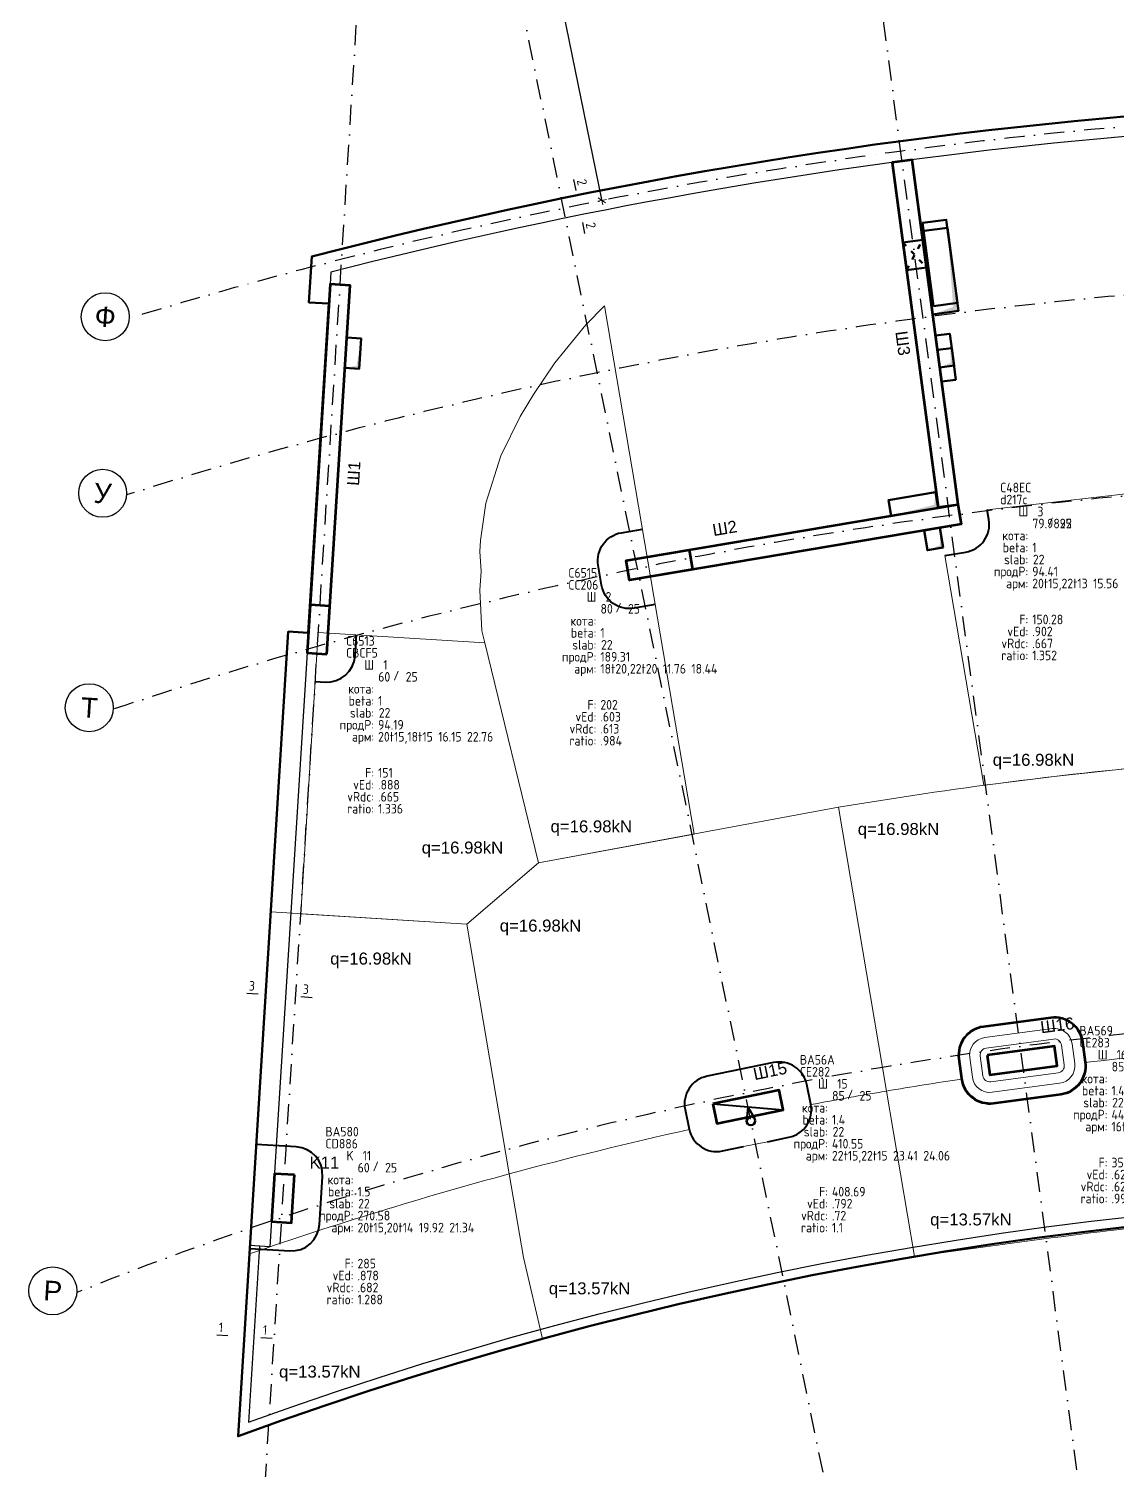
# Model space of a CAD drawing. Header units: centimetres. Extents: x -7166 to 3166, y -7595 to 8142.
# Drawn here: x -6644 to -5283, y -450 to 1354 of the extents above; entities that cross this region are included whole.
import ezdxf
from ezdxf.enums import TextEntityAlignment as Align

# ---------------------------------------------------------------- set-up
doc = ezdxf.new("R2010")
doc.units = ezdxf.units.CM
doc.linetypes.add('ACAD_ISO03W100', pattern=[30, 12, -18])
doc.linetypes.add('DASHDOT', pattern=[1, 0.5, -0.25, 0, -0.25])
for name, color, linetype in [('1K_AXIS', 7, 'DASHDOT'), ('1K_otvori-solid', 9, 'Continuous'), ('KTX', 1, 'Continuous'), ('KTXTXT', 4, 'Continuous')]:
    doc.layers.add(name, color=color, linetype=linetype)
for name, color, linetype, lineweight in [('1K_bord', 91, 'Continuous', 30), ('1K_dupki', 5, 'Continuous', 50), ('1K_kolony', 1, 'Continuous', 90), ('1K_kontur_A_+18.10', 150, 'Continuous', 50), ('1K_koti_razrezi', 3, 'Continuous', 13), ('1K_koti_van6ni', 241, 'Continuous', 13), ('1K_shajby', 4, 'Continuous', 90), ('1K_text-koloni', 3, 'Continuous', 35), ('1K_text-osi', 3, 'Continuous', 35), ('1K_text-shajby', 3, 'Continuous', 35), ('1K_velem', 191, 'Continuous', 40), ('1K_znak', 6, 'Continuous', 25)]:
    doc.layers.add(name, color=color, linetype=linetype, lineweight=lineweight)
doc.styles.add('DIM', font='romans.shx', dxfattribs={"width": 0.85})
doc.styles.add('Z1', font='ARIAL.TTF')
doc.dimstyles.new('RAZR1', dxfattribs={"dimtxt": 12, "dimasz": 1, "dimexe": 0.3, "dimexo": 0, "dimgap": 0, "dimtad": 0, "dimrnd": 0.1, "dimzin": 14, "dimdsep": 46, "dimtxsty": 'DIM', "dimblk": 'DIM2', "dimcen": 0.09, "dimse1": 1, "dimse2": 1, "dimclrd": 256, "dimclre": 256, "dimclrt": 41, "dimazin": 0, "dimtfac": 2.307692, "dimtix": 1, "dimtmove": 2, "dimatfit": 3, "dimldrblk": 'DIM2', "dimfxl": 0, "dimtvp": 0.769231, "dimtolj": 1, "dimtzin": 14, "dimarcsym": 0})

# ---------------------------------------------------------------- blocks, each defined once
blk = doc.blocks.new('DIM2')
for p, q in [((-5.7, 0), (5.7, 0)), ((4, 4), (-4, -4)), ((0, -5), (0, 6))]:
    blk.add_line(p, q)
blk = doc.blocks.new('*D299')
at = {"layer": '1K_koti_van6ni', "lineweight": -2}
blk.add_arc((-6185.3, 2149.8), 364.9, 266.5836, 281.4457, dxfattribs=at)
at = {"layer": 'Defpoints', "color": 0}
for p in [(-6197.4, 1955.5), (-6136.2, 1910.6), (-6175.8, 1785), (-5570.5, -844.6), (-6383, -1016.8)]:
    blk.add_point(p, dxfattribs=at)
at = {"layer": '1K_koti_van6ni', "lineweight": -2}
for p, rotation in [((-6208, 1785.6), 176.5051323552833), ((-6111.9, 1792.3), 11.52416816673833)]:
    blk.add_blockref('DIM2', p, dxfattribs=dict(at, rotation=rotation))
at = {"layer": '1K_koti_van6ni', "color": 41, "insert": (-6160.4, 1795), "char_height": 12, "attachment_point": 5, "rotation": 4.0147, "style": 'DIM'}
blk.add_mtext('\\A1;15.18°', dxfattribs=at)
blk = doc.blocks.new('*D300')
at = {"layer": '1K_koti_van6ni', "lineweight": -2}
blk.add_arc((-4742.8, -4875.7), 4245, 97.6162, 101.5892, dxfattribs=at)
at = {"layer": 'Defpoints', "color": 0}
for p in [(-5666.9, 2047.2), (-6136.2, 1910.6), (-5402.2, -682.2), (-5287.3, -796.7), (-5570.5, -844.6)]:
    blk.add_point(p, dxfattribs=at)
at = {"layer": '1K_koti_van6ni', "lineweight": -2}
for p, rotation in [((-5304.4, -668), 7.609419272587623), ((-5596.6, -717.4), 191.5959220816487)]:
    blk.add_blockref('DIM2', p, dxfattribs=dict(at, rotation=rotation))
at = {"layer": '1K_koti_van6ni', "color": 41, "insert": (-5452.5, -681), "char_height": 12, "attachment_point": 5, "rotation": 9.6027, "style": 'DIM'}
blk.add_mtext('\\A1;4.00°', dxfattribs=at)
blk = doc.blocks.new('*D315')
at = {"layer": '1K_koti_van6ni', "lineweight": -2}
blk.add_line((-6137, 2158.7), (-5927.9, 1139.9), dxfattribs=at)
at = {"layer": 'Defpoints', "color": 0}
for p in [(-6185.3, 2149.8), (-5927.7, 1138.9), (-5975.7, 1129.1)]:
    blk.add_point(p, dxfattribs=at)
at = {"layer": '1K_koti_van6ni', "lineweight": -2}
for p, rotation in [((-6137.2, 2159.7), 101.6026706770743), ((-5927.7, 1138.9), 281.6026706770743)]:
    blk.add_blockref('DIM2', p, dxfattribs=dict(at, rotation=rotation))
at = {"layer": '1K_koti_van6ni', "color": 41, "insert": (-6023.4, 1651.1), "char_height": 12, "attachment_point": 5, "rotation": 281.6027, "style": 'DIM'}
blk.add_mtext('\\A1;1042', dxfattribs=at)
blk = doc.blocks.new('velem')
at = {"layer": '1K_velem', "ltscale": 50, "style": 'DIM', "width": 0.85}
for s, p in [('/', (76.6, -13.5)), ('кота:', (45, -30)), ('beta:', (45, -45)), ('slab:', (45, -60)), ('продP:', (45, -75)), ('арм:', (45, -90))]:
    blk.add_text(s, height=12, dxfattribs=at).set_placement(p, align=Align.RIGHT)
at = {"layer": '1K_velem', "color": 2, "ltscale": 50, "style": 'DIM', "width": 0.85}
for s, p in [('F:', (45, -135)), ('vEd:', (45, -150)), ('vRdc:', (45, -165)), ('ratio:', (45, -180))]:
    blk.add_text(s, height=12, dxfattribs=at).set_placement(p, align=Align.RIGHT)
at = {"layer": '1K_velem', "ltscale": 50, "style": 'DIM', "width": 0.85}
for tag, p in [('ENT', (9.9, 30)), ('ENTP', (9.9, 15)), ('NUMBER', (56.5, 0)), ('A', (50.2, -15)), ('KOTA', (50, -30)), ('B', (84.5, -15)), ('BETA', (50, -45)), ('H', (50.9, -60)), ('PRODPER', (50, -75)), ('UP_ARM', (50, -90)), ('NOTE1', (50, -105)), ('NOTE2', (50, -120)), ('F', (50, -135)), ('VED', (50, -150)), ('VRDC', (50, -165)), ('RATIO', (50, -180))]:
    blk.add_attdef(tag, p, '', height=12, dxfattribs=at)
blk.add_attdef('TYPE', text='', height=12, dxfattribs=at).set_placement((45, 0), align=Align.RIGHT)

msp = doc.modelspace()

# ---------------------------------------------------------------- hatches: boundary and pattern name
at = {"layer": '1K_otvori-solid'}
h = msp.add_hatch(color=256, dxfattribs=at)
h.paths.add_polyline_path([(-5741.301, -8.688), (-5741.301, -7.12, 0.41421955), (-5746.801, -12.62, 0.29797423), (-5743.505, -17.659, -0.51314174)])
h.paths.add_polyline_path([(-5741.301, -7.12), (-5741.301, -8.688, -0.16382126), (-5737.678, -8.482, 0.18171884)])

# ---------------------------------------------------------------- linework, layer by layer
at = {"layer": '1K_AXIS', "ltscale": 50}
for p, q in [((-5287.256, -796.697), (-5666.853, 2047.239)), ((-6383.024, -1016.814), (-6197.41, 1955.484)), ((-5570.465, -844.612), (-6136.154, 1910.556))]:
    msp.add_line(p, q, dxfattribs=at)
for points in [[(-6518.581, 991.475, -0.17930066), (-2266.971, 732.092, 0.15855484), (115, 490.036, 0.15855484)], [(-6521.886, 770.669, -0.18222814), (-2351.788, 539.982, 0.15570345), (115, 275.429, 0.15570345)], [(-6538.638, 502.412, -0.18663224), (-2452.76, 311.28, 0.15267937), (115, 20.545, 0.15267937)], [(-6584.195, -227.102, -0.20086769), (-2723.366, -301.642, 0.14609872), (115, -660.082, 0.14609872)]]:
    msp.add_lwpolyline(points, format="xyb", dxfattribs=at)
at = {"layer": '1K_bord', "ltscale": 0.5}
for points in [[(-4552.761, 1238.865, 0.07081778), (-6266.541, 1049.016), (-6267.474, 1034.084)], [(-6355.655, -169.417), (-6369.396, -389.459, -0.19325224), (-2815.452, -510.218, 0.04441956), (-1937.5, -807.982)]]:
    msp.add_lwpolyline(points, format="xyb", dxfattribs=at)
msp.add_lwpolyline([(-6296.268, 572.982), (-6342.68, -170.227), (-6367.632, -168.669)], dxfattribs=at)
at = {"layer": '1K_dupki'}
for points in [[(-5513.973, 996.349), (-5527.865, 1100.426), (-5495.605, 1104.732), (-5481.711, 1000.656), (-5513.973, 996.349)], [(-5551.22, 1086.44), (-5526.442, 1089.768)], [(-5546.591, 1051.763), (-5521.814, 1055.091)]]:
    msp.add_lwpolyline(points, dxfattribs=at)
at = {"layer": '1K_dupki', "color": 6}
msp.add_lwpolyline([(-5512.771, 1006.599), (-5526.663, 1110.676), (-5496.928, 1114.644), (-5483.034, 1010.568), (-5512.771, 1006.599)], dxfattribs=at)
at = {"layer": '1K_dupki', "linetype": 'ACAD_ISO03W100', "ltscale": 0.5}
for points in [[(-5551.22, 1086.44), (-5521.814, 1055.091)], [(-5546.591, 1051.763), (-5526.442, 1089.768)]]:
    msp.add_lwpolyline(points, dxfattribs=at)
at = {"layer": '1K_dupki', "color": 6}
for points in [[(-6248.966, 929.342), (-6231.001, 928.22), (-6228.632, 966.147), (-6246.597, 967.269)], [(-5484.901, 914.594), (-5490.193, 954.244), (-5508.035, 951.862), (-5502.743, 912.213)], [(-5566.052, 744.331), (-5506.892, 754.34), (-5510.229, 774.059), (-5569.388, 764.051)], [(-5524.761, 725.93), (-5505.041, 729.265), (-5500.873, 704.615), (-5520.593, 701.28)]]:
    msp.add_lwpolyline(points, close=True, dxfattribs=at)
at = {"layer": '1K_dupki'}
for points in [[(-6248.966, 929.342), (-6231.001, 928.22), (-6228.632, 966.147), (-6246.597, 967.269)], [(-5487.283, 932.436), (-5492.575, 972.086), (-5510.417, 969.704), (-5505.124, 930.055)], [(-5566.052, 744.331), (-5506.892, 754.34), (-5510.229, 774.059), (-5569.388, 764.051)], [(-5524.761, 725.93), (-5505.041, 729.265), (-5500.873, 704.615), (-5520.593, 701.28)]]:
    msp.add_lwpolyline(points, close=True, dxfattribs=at)
at = {"layer": '1K_dupki', "color": 6}
msp.add_circle((-5741.287, -12.627), 5.5, dxfattribs=at)
at = {"layer": '1K_dupki'}
msp.add_circle((-5741.287, -12.627), 5.5, dxfattribs=at)
at = {"layer": '1K_kolony'}
msp.add_lwpolyline([(-6312.009, -80.193), (-6336.961, -78.635), (-6340.7, -138.519), (-6315.749, -140.077)], close=True, dxfattribs=at)
at = {"layer": '1K_kontur_A_+18.10'}
msp.add_lwpolyline([(-4011.879, 1223.174, 0.09376449), (-6290.362, 1068.675), (-6293.945, 1011.306), (-6268.993, 1009.748), (-6294.71, 597.934), (-6319.662, 599.492), (-6382.516, -407.018, -0.19425051), (-2820.299, -521.196, 0.04529641)], format="xyb", dxfattribs=at)
at = {"layer": '1K_koti_razrezi'}
for points in [[(-5924.173, 1006.868), (-5947.529, 983.438), (-5986.418, 935.739), (-6013.209, 896.115), (-6029.818, 868.492), (-6054.063, 819.168), (-6072.769, 759.972), (-6079.498, 713.329), (-6080.347, 699.742), (-6078.672, 675.248), (-6080.162, 651.375), (-6077.769, 600.624), (-6074.051, 585.557), (-6006.887, 310.086), (-5812.391, 346.162)], [(-6074.051, 585.557), (-6282.147, 598.552), (-6304.135, 246.451), (-6096.572, 233.489), (-6006.887, 310.086)]]:
    msp.add_lwpolyline(points, close=True, dxfattribs=at)
for points in [[(-5445.697, 751.964), (-5443.614, 739.655, -0.41446917), (-5472.546, 698.958), (-5498.637, 694.556), (-5450.145, 407.174, -0.01159456), (-5204.474, 434.286), (-5220.883, 757.832), (-5221.961, 777.57)], [(-5193.296, 435.246, 0.00052622), (-5204.474, 434.286, 0.02021698), (-5631.845, 379.65), (-5571.792, 24.694, -0.00480891), (-5477.383, 39.732, -0.00431251), (-5477.469, 40.335), (-5480.777, 65.115, -0.41421356), (-5450.457, 104.775), (-5366.204, 116.021, -0.41421356), (-5326.544, 85.702), (-5323.237, 60.921, -0.00431251), (-5323.162, 60.317, -0.00810627), (-5162.838, 76.537)], [(-5712.869, 60.278, -0.41421356), (-5671.309, 32.876), (-5666.281, 8.387, -0.00431365), (-5666.164, 7.791, -0.00482273), (-5571.792, 24.694), (-5631.845, 379.65), (-6006.887, 310.086), (-6096.572, 233.489), (-6043.471, -78.894, -0.01166247), (-5818.378, -23.461, -0.00431365), (-5818.506, -22.867), (-5823.534, 1.622, -0.41421356), (-5796.133, 43.182)], [(-6096.572, 233.489), (-6341.562, 248.788), (-6368.278, -179.008, -0.01710182), (-6043.471, -78.894)], [(-5162.838, 76.537, 0.00810627), (-5323.162, 60.317, -0.40917015), (-5353.556, 21.261), (-5437.809, 10.016, -0.40917015), (-5477.383, 39.732, 0.00480891), (-5571.792, 24.694), (-5536.761, -182.364, -0.0083822), (-5145.071, -132.71)], [(-5571.792, 24.694, 0.00482273), (-5666.164, 7.791, -0.40916882), (-5693.682, -33.173), (-5720.318, -38.642), (-5750.308, -44.799), (-5776.945, -50.268, -0.40916882), (-5818.378, -23.461, 0.01166247), (-6043.471, -78.894), (-6025.677, -183.577), (-6001.916, -285.23, -0.02503634), (-5536.761, -182.364)], [(-6043.471, -78.894, 0.01710182), (-6368.278, -179.008), (-6382.516, -407.018, -0.02099723), (-6001.916, -285.23), (-6025.677, -183.577)]]:
    msp.add_lwpolyline(points, format="xyb", close=True, dxfattribs=at)
at = {"layer": '1K_koti_razrezi', "color": 5}
for points in [[(-5439.56, 23.137), (-5355.308, 34.383, 0.41421356), (-5336.358, 59.17), (-5339.666, 83.95, 0.41421356), (-5364.453, 102.9), (-5448.706, 91.654, 0.41421356), (-5467.656, 66.867), (-5464.348, 42.086, 0.41421356)], [(-5441.312, 36.258), (-5357.059, 47.504, 0.41421356), (-5349.479, 57.419), (-5352.787, 82.199, 0.41421356), (-5362.702, 89.779), (-5446.955, 78.533, 0.41421356), (-5454.534, 68.618), (-5451.227, 43.838, 0.41421356)]]:
    msp.add_lwpolyline(points, format="xyb", close=True, dxfattribs=at)
at = {"layer": '1K_otvori-solid'}
for points in [[(-5495.605, 1104.732), (-5481.711, 1000.656), (-5488.295, 1005.689), (-5513.973, 996.349)], [(-6248.966, 929.342), (-6231.001, 928.22), (-6234.309, 931.969), (-6228.632, 966.147)], [(-5492.575, 972.086), (-5487.283, 932.436), (-5491.255, 935.473), (-5505.124, 930.055)], [(-5566.052, 744.331), (-5506.892, 754.34), (-5512.125, 758.12), (-5510.229, 774.059)], [(-5520.593, 701.28), (-5500.873, 704.615), (-5504.949, 707.512), (-5505.041, 729.265)]]:
    msp.add_solid(points, dxfattribs=at)
at = {"layer": '1K_shajby', "color": 4}
for points in [[(-5482.236, 758.576), (-5539.788, 1189.752), (-5564.568, 1186.444), (-5507.016, 755.268)], [(-6271.317, 571.424), (-6242.522, 1032.526), (-6267.474, 1034.084), (-6296.268, 572.982)], [(-5482.59, 758.416), (-5478.419, 733.766), (-5893.033, 663.655), (-5897.204, 688.305)], [(-5818.324, 701.65), (-5814.154, 677), (-5893.033, 663.655), (-5897.204, 688.305)], [(-6271.317, 571.424), (-6267.577, 631.308), (-6292.529, 632.866), (-6296.268, 572.982)], [(-5445.787, 69.786), (-5442.479, 45.005), (-5358.227, 56.251), (-5361.534, 81.031)], [(-5789.053, 8.701), (-5784.025, -15.788), (-5700.762, 1.308), (-5705.79, 25.797)]]:
    msp.add_lwpolyline(points, close=True, dxfattribs=at)
at = {"layer": '1K_velem', "ltscale": 50}
for points in [[(-5498.637, 694.556), (-5472.531, 698.961, 0.41421356), (-5443.611, 739.64), (-5445.697, 751.964)], [(-5860.95, 633.18), (-5887.128, 628.751, -0.41421356), (-5927.937, 657.75), (-5932.108, 682.4, -0.41421356), (-5903.109, 723.209), (-5876.931, 727.638)], [(-6285.987, 537.072), (-6273.511, 536.293, 0.41421356), (-6236.186, 569.23), (-6234.54, 595.579)], [(-5720.318, -38.642), (-5693.682, -33.173, 0.41421356), (-5666.281, 8.387), (-5671.309, 32.876, 0.41421356), (-5712.869, 60.278), (-5796.133, 43.182, 0.41421356), (-5823.534, 1.622), (-5818.506, -22.867, 0.41421356), (-5776.945, -50.268), (-5750.308, -44.799)], [(-6367.846, -172.092), (-6317.943, -175.208, 0.41421356), (-6280.617, -142.271), (-6276.878, -82.387, 0.41421356), (-6309.815, -45.062), (-6359.718, -41.946)]]:
    msp.add_lwpolyline(points, format="xyb", dxfattribs=at)
at = {"layer": '1K_velem', "color": 3}
msp.add_lwpolyline([(-5437.696, 9.167), (-5353.443, 20.413, 0.41421356), (-5322.388, 61.035), (-5325.696, 85.815, 0.41421356), (-5366.318, 116.87), (-5450.571, 105.624, 0.41421356), (-5481.625, 65.002), (-5478.318, 40.222, 0.41421356)], format="xyb", close=True, dxfattribs=at)
at = {"layer": '1K_velem'}
msp.add_lwpolyline([(-5437.809, 10.016), (-5353.556, 21.261, 0.41421356), (-5323.237, 60.921), (-5326.544, 85.702, 0.41421356), (-5366.204, 116.021), (-5450.457, 104.775, 0.41421356), (-5480.777, 65.115), (-5477.469, 40.335, 0.41421356)], format="xyb", close=True, dxfattribs=at)
for points in [[(-5789.053, 8.701), (-5700.762, 1.308)], [(-5744.907, 5.005), (-5746.755, -12.034)], [(-5744.907, 5.005), (-5736.495, -9.927)]]:
    msp.add_lwpolyline(points, dxfattribs=at)
at = {"layer": '1K_znak'}
for centre in [(-6548.522, 993.345), (-6551.828, 772.539), (-6568.58, 504.282), (-6614.137, -225.232)]:
    msp.add_circle(centre, 30, dxfattribs=at)
at = {"layer": 'KTX'}
for p, q in [((-5963.05, 1165.222), (-5960.226, 1151.471)), ((-5951.94, 1111.113), (-5949.117, 1097.362)), ((-6371.554, 147.022), (-6357.544, 146.147)), ((-6304.073, 142.808), (-6290.063, 141.933)), ((-6409.186, -280.178), (-6395.175, -281.053)), ((-6354.056, -283.621), (-6340.045, -284.496))]:
    msp.add_line(p, q, dxfattribs=at)

# ---------------------------------------------------------------- block references
at = {"layer": '1K_velem', "ltscale": 50}
ref = msp.add_blockref('velem', (-5439.467, 743.669), dxfattribs=at)
ref.add_attrib('ENT', 'C48EC', (-5429.556, 773.669), dxfattribs={"ltscale": 50, "height": 12, "style": 'DIM', "width": 0.85})
ref.add_attrib('H', '22', (-5388.612, 683.669), dxfattribs={"ltscale": 50, "height": 12, "style": 'DIM', "width": 0.85})
ref.add_attrib('B', '25', (-5354.97, 728.669), dxfattribs={"ltscale": 50, "height": 12, "style": 'DIM', "width": 0.85})
ref.add_attrib('A', '79.9892', (-5389.264, 728.669), dxfattribs={"ltscale": 50, "height": 12, "style": 'DIM', "width": 0.85})
ref.add_attrib('UP_ARM', '20t15,22t13 15.56 23.07', (-5389.467, 653.669), dxfattribs={"ltscale": 50, "height": 12, "style": 'DIM', "width": 0.85})
ref.add_attrib('PRODPER', '94.41', (-5389.467, 668.669), dxfattribs={"ltscale": 50, "height": 12, "style": 'DIM', "width": 0.85})
ref.add_attrib('BETA', '1', (-5389.467, 698.669), dxfattribs={"ltscale": 50, "height": 12, "style": 'DIM', "width": 0.85})
ref.add_attrib('NUMBER', '3', (-5382.966, 743.669), dxfattribs={"ltscale": 50, "height": 12, "style": 'DIM', "width": 0.85})
ref.add_attrib('TYPE', 'Ш', dxfattribs={"ltscale": 50, "height": 12, "style": 'DIM', "width": 0.85}).set_placement((-5394.467, 743.669), align=Align.RIGHT)
ref.add_attrib('ENTP', 'd217c', (-5429.556, 758.669), dxfattribs={"ltscale": 50, "height": 12, "style": 'DIM', "width": 0.85})
ref.add_attrib('F', '150.28', (-5389.467, 608.669), dxfattribs={"ltscale": 50, "height": 12, "style": 'DIM', "width": 0.85})
ref.add_attrib('VED', '.902', (-5389.467, 593.669), dxfattribs={"ltscale": 50, "height": 12, "style": 'DIM', "width": 0.85})
ref.add_attrib('VRDC', '.667', (-5389.467, 578.669), dxfattribs={"ltscale": 50, "height": 12, "style": 'DIM', "width": 0.85})
ref.add_attrib('RATIO', '1.352', (-5389.467, 563.669), dxfattribs={"color": 1, "ltscale": 50, "height": 12, "style": 'DIM', "width": 0.85})
ref = msp.add_blockref('velem', (-5979.463, 636.962), dxfattribs=at)
ref.add_attrib('ENT', 'C6515', (-5969.553, 666.962), dxfattribs={"ltscale": 50, "height": 12, "style": 'DIM', "width": 0.85})
ref.add_attrib('H', '22', (-5928.609, 576.962), dxfattribs={"ltscale": 50, "height": 12, "style": 'DIM', "width": 0.85})
ref.add_attrib('B', '25', (-5894.967, 621.962), dxfattribs={"ltscale": 50, "height": 12, "style": 'DIM', "width": 0.85})
ref.add_attrib('A', '80', (-5929.26, 621.962), dxfattribs={"ltscale": 50, "height": 12, "style": 'DIM', "width": 0.85})
ref.add_attrib('UP_ARM', '18t20,22t20 11.76 18.44', (-5929.463, 546.962), dxfattribs={"ltscale": 50, "height": 12, "style": 'DIM', "width": 0.85})
ref.add_attrib('PRODPER', '189.31', (-5929.463, 561.962), dxfattribs={"ltscale": 50, "height": 12, "style": 'DIM', "width": 0.85})
ref.add_attrib('BETA', '1', (-5929.463, 591.962), dxfattribs={"ltscale": 50, "height": 12, "style": 'DIM', "width": 0.85})
ref.add_attrib('NUMBER', '2', (-5922.963, 636.962), dxfattribs={"ltscale": 50, "height": 12, "style": 'DIM', "width": 0.85})
ref.add_attrib('TYPE', 'Ш', dxfattribs={"ltscale": 50, "height": 12, "style": 'DIM', "width": 0.85}).set_placement((-5934.463, 636.962), align=Align.RIGHT)
ref.add_attrib('ENTP', 'CC206', (-5969.553, 651.962), dxfattribs={"ltscale": 50, "height": 12, "style": 'DIM', "width": 0.85})
ref.add_attrib('F', '202', (-5929.463, 501.962), dxfattribs={"ltscale": 50, "height": 12, "style": 'DIM', "width": 0.85})
ref.add_attrib('VED', '.603', (-5929.463, 486.962), dxfattribs={"ltscale": 50, "height": 12, "style": 'DIM', "width": 0.85})
ref.add_attrib('VRDC', '.613', (-5929.463, 471.962), dxfattribs={"ltscale": 50, "height": 12, "style": 'DIM', "width": 0.85})
ref.add_attrib('RATIO', '.984', (-5929.463, 456.962), dxfattribs={"color": 3, "ltscale": 50, "height": 12, "style": 'DIM', "width": 0.85})
ref = msp.add_blockref('velem', (-6257.413, 551.897), dxfattribs=at)
ref.add_attrib('ENT', 'C6513', (-6247.503, 581.897), dxfattribs={"ltscale": 50, "height": 12, "style": 'DIM', "width": 0.85})
ref.add_attrib('H', '22', (-6206.559, 491.897), dxfattribs={"ltscale": 50, "height": 12, "style": 'DIM', "width": 0.85})
ref.add_attrib('B', '25', (-6172.916, 536.897), dxfattribs={"ltscale": 50, "height": 12, "style": 'DIM', "width": 0.85})
ref.add_attrib('A', '60', (-6207.21, 536.897), dxfattribs={"ltscale": 50, "height": 12, "style": 'DIM', "width": 0.85})
ref.add_attrib('UP_ARM', '20t15,18t15 16.15 22.76', (-6207.413, 461.897), dxfattribs={"ltscale": 50, "height": 12, "style": 'DIM', "width": 0.85})
ref.add_attrib('PRODPER', '94.19', (-6207.413, 476.897), dxfattribs={"ltscale": 50, "height": 12, "style": 'DIM', "width": 0.85})
ref.add_attrib('BETA', '1', (-6207.413, 506.897), dxfattribs={"ltscale": 50, "height": 12, "style": 'DIM', "width": 0.85})
ref.add_attrib('NUMBER', '1', (-6200.912, 551.897), dxfattribs={"ltscale": 50, "height": 12, "style": 'DIM', "width": 0.85})
ref.add_attrib('TYPE', 'Ш', dxfattribs={"ltscale": 50, "height": 12, "style": 'DIM', "width": 0.85}).set_placement((-6212.413, 551.897), align=Align.RIGHT)
ref.add_attrib('ENTP', 'CBCF5', (-6247.503, 566.897), dxfattribs={"ltscale": 50, "height": 12, "style": 'DIM', "width": 0.85})
ref.add_attrib('F', '151', (-6207.413, 416.897), dxfattribs={"ltscale": 50, "height": 12, "style": 'DIM', "width": 0.85})
ref.add_attrib('VED', '.888', (-6207.413, 401.897), dxfattribs={"ltscale": 50, "height": 12, "style": 'DIM', "width": 0.85})
ref.add_attrib('VRDC', '.665', (-6207.413, 386.897), dxfattribs={"ltscale": 50, "height": 12, "style": 'DIM', "width": 0.85})
ref.add_attrib('RATIO', '1.336', (-6207.413, 371.897), dxfattribs={"color": 1, "ltscale": 50, "height": 12, "style": 'DIM', "width": 0.85})
ref = msp.add_blockref('velem', (-5340.35, 64.25), dxfattribs=at)
ref.add_attrib('ENT', 'BA569', (-5330.439, 94.25), dxfattribs={"ltscale": 50, "height": 12, "style": 'DIM', "width": 0.85})
ref.add_attrib('H', '22', (-5289.496, 4.25), dxfattribs={"ltscale": 50, "height": 12, "style": 'DIM', "width": 0.85})
ref.add_attrib('B', '25', (-5255.853, 49.25), dxfattribs={"ltscale": 50, "height": 12, "style": 'DIM', "width": 0.85})
ref.add_attrib('A', '85', (-5290.147, 49.25), dxfattribs={"ltscale": 50, "height": 12, "style": 'DIM', "width": 0.85})
ref.add_attrib('UP_ARM', '16t15,20t15 13.19 19.41', (-5290.35, -25.75), dxfattribs={"ltscale": 50, "height": 12, "style": 'DIM', "width": 0.85})
ref.add_attrib('PRODPER', '441.8', (-5290.35, -10.75), dxfattribs={"ltscale": 50, "height": 12, "style": 'DIM', "width": 0.85})
ref.add_attrib('BETA', '1.4', (-5290.35, 19.25), dxfattribs={"ltscale": 50, "height": 12, "style": 'DIM', "width": 0.85})
ref.add_attrib('NUMBER', '16', (-5283.849, 64.25), dxfattribs={"ltscale": 50, "height": 12, "style": 'DIM', "width": 0.85})
ref.add_attrib('TYPE', 'Ш', dxfattribs={"ltscale": 50, "height": 12, "style": 'DIM', "width": 0.85}).set_placement((-5295.35, 64.25), align=Align.RIGHT)
ref.add_attrib('ENTP', 'CE283', (-5330.439, 79.25), dxfattribs={"ltscale": 50, "height": 12, "style": 'DIM', "width": 0.85})
ref.add_attrib('F', '355.45', (-5290.35, -70.75), dxfattribs={"ltscale": 50, "height": 12, "style": 'DIM', "width": 0.85})
ref.add_attrib('VED', '.622', (-5290.35, -85.75), dxfattribs={"ltscale": 50, "height": 12, "style": 'DIM', "width": 0.85})
ref.add_attrib('VRDC', '.625', (-5290.35, -100.75), dxfattribs={"ltscale": 50, "height": 12, "style": 'DIM', "width": 0.85})
ref.add_attrib('RATIO', '.995', (-5290.35, -115.75), dxfattribs={"color": 3, "ltscale": 50, "height": 12, "style": 'DIM', "width": 0.85})
ref = msp.add_blockref('velem', (-5689.902, 27.825), dxfattribs=at)
ref.add_attrib('ENT', 'BA56A', (-5679.991, 57.825), dxfattribs={"ltscale": 50, "height": 12, "style": 'DIM', "width": 0.85})
ref.add_attrib('H', '22', (-5639.048, -32.175), dxfattribs={"ltscale": 50, "height": 12, "style": 'DIM', "width": 0.85})
ref.add_attrib('B', '25', (-5605.405, 12.825), dxfattribs={"ltscale": 50, "height": 12, "style": 'DIM', "width": 0.85})
ref.add_attrib('A', '85', (-5639.699, 12.825), dxfattribs={"ltscale": 50, "height": 12, "style": 'DIM', "width": 0.85})
ref.add_attrib('UP_ARM', '22t15,22t15 23.41 24.06', (-5639.902, -62.175), dxfattribs={"ltscale": 50, "height": 12, "style": 'DIM', "width": 0.85})
ref.add_attrib('PRODPER', '410.55', (-5639.902, -47.175), dxfattribs={"ltscale": 50, "height": 12, "style": 'DIM', "width": 0.85})
ref.add_attrib('BETA', '1.4', (-5639.902, -17.175), dxfattribs={"ltscale": 50, "height": 12, "style": 'DIM', "width": 0.85})
ref.add_attrib('NUMBER', '15', (-5633.401, 27.825), dxfattribs={"ltscale": 50, "height": 12, "style": 'DIM', "width": 0.85})
ref.add_attrib('TYPE', 'Ш', dxfattribs={"ltscale": 50, "height": 12, "style": 'DIM', "width": 0.85}).set_placement((-5644.902, 27.825), align=Align.RIGHT)
ref.add_attrib('ENTP', 'CE282', (-5679.991, 42.825), dxfattribs={"ltscale": 50, "height": 12, "style": 'DIM', "width": 0.85})
ref.add_attrib('F', '408.69', (-5639.902, -107.175), dxfattribs={"ltscale": 50, "height": 12, "style": 'DIM', "width": 0.85})
ref.add_attrib('VED', '.792', (-5639.902, -122.175), dxfattribs={"ltscale": 50, "height": 12, "style": 'DIM', "width": 0.85})
ref.add_attrib('VRDC', '.72', (-5639.902, -137.175), dxfattribs={"ltscale": 50, "height": 12, "style": 'DIM', "width": 0.85})
ref.add_attrib('RATIO', '1.1', (-5639.902, -152.175), dxfattribs={"color": 1, "ltscale": 50, "height": 12, "style": 'DIM', "width": 0.85})
ref = msp.add_blockref('velem', (-6283.154, -62.095), dxfattribs=at)
ref.add_attrib('ENT', 'BA580', (-6273.243, -32.095), dxfattribs={"ltscale": 50, "height": 12, "style": 'DIM', "width": 0.85})
ref.add_attrib('H', '22', (-6232.3, -122.095), dxfattribs={"ltscale": 50, "height": 12, "style": 'DIM', "width": 0.85})
ref.add_attrib('B', '25', (-6198.657, -77.095), dxfattribs={"ltscale": 50, "height": 12, "style": 'DIM', "width": 0.85})
ref.add_attrib('A', '60', (-6232.951, -77.095), dxfattribs={"ltscale": 50, "height": 12, "style": 'DIM', "width": 0.85})
ref.add_attrib('UP_ARM', '20t15,20t14 19.92 21.34', (-6233.154, -152.095), dxfattribs={"ltscale": 50, "height": 12, "style": 'DIM', "width": 0.85})
ref.add_attrib('PRODPER', '270.58', (-6233.154, -137.095), dxfattribs={"ltscale": 50, "height": 12, "style": 'DIM', "width": 0.85})
ref.add_attrib('BETA', '1.5', (-6233.154, -107.095), dxfattribs={"ltscale": 50, "height": 12, "style": 'DIM', "width": 0.85})
ref.add_attrib('NUMBER', '11', (-6226.653, -62.095), dxfattribs={"ltscale": 50, "height": 12, "style": 'DIM', "width": 0.85})
ref.add_attrib('TYPE', 'K', dxfattribs={"ltscale": 50, "height": 12, "style": 'DIM', "width": 0.85}).set_placement((-6238.154, -62.095), align=Align.RIGHT)
ref.add_attrib('ENTP', 'CD886', (-6273.243, -47.095), dxfattribs={"ltscale": 50, "height": 12, "style": 'DIM', "width": 0.85})
ref.add_attrib('F', '285', (-6233.154, -197.095), dxfattribs={"ltscale": 50, "height": 12, "style": 'DIM', "width": 0.85})
ref.add_attrib('VED', '.878', (-6233.154, -212.095), dxfattribs={"ltscale": 50, "height": 12, "style": 'DIM', "width": 0.85})
ref.add_attrib('VRDC', '.682', (-6233.154, -227.095), dxfattribs={"ltscale": 50, "height": 12, "style": 'DIM', "width": 0.85})
ref.add_attrib('RATIO', '1.288', (-6233.154, -242.095), dxfattribs={"color": 1, "ltscale": 50, "height": 12, "style": 'DIM', "width": 0.85})

# ---------------------------------------------------------------- texts
at = {"layer": '1K_text-koloni', "style": 'Z1'}
msp.add_text('K11', height=15, dxfattribs=at).set_placement((-6293.225, -72.308))
at = {"layer": '1K_text-osi', "style": 'Z1'}
for s, p in [('Ф', (-6548.522, 993.345)), ('У', (-6551.828, 772.539)), ('T', (-6568.58, 504.282)), ('Р', (-6614.137, -225.232))]:
    msp.add_text(s, height=25, rotation=356.42663, dxfattribs=at).set_placement(p, align=Align.MIDDLE_CENTER)
at = {"layer": '1K_text-shajby', "style": 'Z1'}
for s, rotation, p in [('Ш3', 277.602671, (-5560.639, 974.522)), ('Ш1', 86.42663, (-6231.295, 781.584)), ('Ш2', 9.602671, (-5787.923, 718.915)), ('Ш16', 7.602671, (-5378.249, 96.863)), ('Ш15', 11.602671, (-5736.61, 38.293))]:
    msp.add_text(s, height=15, rotation=rotation, dxfattribs=at).set_placement(p)
at = {"layer": '1K_velem', "ltscale": 50, "style": 'Z1'}
for s, p in [('q=16.98kN', (-5438.894, 431.603)), ('q=16.98kN', (-5991.812, 348.328)), ('q=16.98kN', (-5607.638, 345.055)), ('q=16.98kN', (-6152.912, 321.798)), ('q=16.98kN', (-6055.322, 224.207)), ('q=16.98kN', (-6267.351, 182.962)), ('q=13.57kN', (-5517.136, -143.402)), ('q=13.57kN', (-5993.974, -229.592)), ('q=13.57kN', (-6331.284, -333.746))]:
    msp.add_text(s, height=15, dxfattribs=at).set_placement(p)
at = {"layer": 'KTXTXT', "style": 'DIM', "width": 0.85}
for s, rotation, p in [('2', 281.602671, (-5959.004, 1163.989)), ('2', 281.602671, (-5947.895, 1109.88)), ('3', 356.42663, (-6369.305, 150.604)), ('3', 356.42663, (-6301.824, 146.39)), ('1', 356.42663, (-6406.937, -276.596)), ('1', 356.42663, (-6351.807, -280.039))]:
    msp.add_text(s, height=12, rotation=rotation, dxfattribs=at).set_placement(p)

# ---------------------------------------------------------------- dimensions: what is measured, and where the dimension line sits
at = {"layer": '1K_koti_van6ni'}
dim = msp.add_linear_dim(base=(-5927.65, 1138.921), p1=(-6185.275, 2149.8), p2=(-5975.697, 1129.056), angle=281.602671, dimstyle='RAZR1', dxfattribs=at)
dim.commit()
dim.dimension.update_dxf_attribs({"geometry": '*D315', "text_midpoint": (-6023.397, 1651.15)})
for base, line1, line2, picture, middle in [((-5402.192, -682.191), ((-5287.256, -796.697), (-5666.853, 2047.239)), ((-5570.465, -844.612), (-6136.154, 1910.556)), '*D300', (-5452.48, -681.046)), ((-6175.816, 1784.993), ((-5570.465, -844.612), (-6136.154, 1910.556)), ((-6383.024, -1016.814), (-6197.41, 1955.484)), '*D299', (-6160.372, 1794.974))]:
    dim = msp.add_angular_dim_2l(base=base, line1=line1, line2=line2, dimstyle='RAZR1', dxfattribs=at)
    dim.commit()
    dim.dimension.update_dxf_attribs({"geometry": picture, "text_midpoint": middle})

doc.saveas('drawing.dxf')
